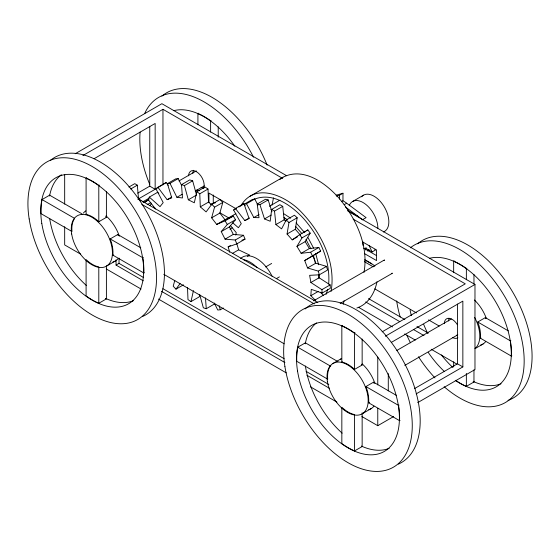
<?xml version="1.0" encoding="UTF-8"?>
<svg xmlns="http://www.w3.org/2000/svg" width="560" height="560" viewBox="0 0 560 560"><rect width="100%" height="100%" fill="white"/><g stroke="black" fill="none" stroke-linecap="round" stroke-linejoin="round"><path stroke-width="0.84" d="M284.676 219.114L284.697 218.12M319.207 275.156L318.906 278.138M315.707 300.622L310.835 295.701L311.283 289.359L322.119 293.069L330.344 288.316L330.141 284.893L319.102 277.767L318.542 274.575M328.678 284.032C330.547 259.868 319.256 236.327 303.576 218.526C291.515 205.366 272.552 191.688 254.114 199.325M286.027 221.263L284.137 219.835L282.744 206.367L279.881 204.694L271.656 209.447L270.179 221.249L264.502 218.932L259.938 204.666L257.194 204.043L259.014 217.693L253.834 217.553L246.505 203.763L244.132 204.246L249.081 218.519L244.86 220.57L235.417 208.474L233.618 210.021L241.269 223.664L238.385 227.717L232.708 222.782M272.069 205.051L273.49 197.883M297.451 236.859L292.222 239.883L287.063 234.01L288.96 222.53L297.185 217.777L294.448 215.208L286.223 219.961L281.582 228.872L275.912 224.588L274.519 211.113L271.656 209.447M287.063 234.01L295.288 229.257L297.185 217.777M344.05 300.769L343.217 304.269M376.95 281.778C374.864 292.971 368.165 304.269 356.839 308.021M211.75 204.911L208.516 202.104L208.005 189.042L205.016 187.005L196.798 191.751L194.313 202.783L188.328 199.787L184.429 185.577L181.503 184.66L182.476 197.953L176.904 197.316L169.995 183.344L167.419 183.631L171.752 197.897L167.146 199.675L157.906 187.313L155.925 188.783L163.198 202.615L160.006 206.64L149.331 197.092L148.155 199.598L155.54 208.971M187.509 287.399L187.985 299.593L190.974 301.623L193.452 290.598M199.584 295.183L199.199 296.877L190.974 301.623M331.093 291.382C336.07 262.241 321.37 232.939 301.574 212.324C286.951 196.637 256.228 181.398 241.311 205.009M363.993 272.391C368.816 245.644 356.139 218.645 339.304 198.52C325.969 183.232 303.625 166.663 282.933 177.247L250.033 196.238M235.711 235.095L236.264 232.652L230.363 225.449M327.74 289.282L326.389 293.531M174.783 280.469L173.208 286.195L175.966 289.149L183.442 284.837M229.719 252.28L228.158 246.876L236.803 243.88L245.028 239.134L243.488 235.27L235.263 240.023L225.078 239.148L221.235 231.609L229.46 226.856L235.543 219.695L233.282 216.111L225.057 220.857L216.713 224.434L211.631 217.819L214.564 207.186L222.789 202.433L220.031 199.479L211.806 204.232L206.115 211.904L200.291 206.85L199.78 193.788L196.798 191.751M211.631 217.819L219.856 213.066L222.789 202.433M326.025 294.406L326.207 293.972M240.751 205.968L241.024 205.485M322.119 293.069L321.916 289.646L310.877 282.513L309.624 275.331L319.326 274.806L327.551 270.06L326.515 266.371L318.29 271.117L307.545 267.953L304.696 260.561L320.628 251.104L318.85 247.478L310.625 252.231L301.14 253.309L296.947 246.365L301.98 237.895L310.205 233.149L307.839 229.908L299.614 234.654L292.222 239.883M296.947 246.365L305.172 241.619L310.205 233.149M150.01 205.597L151.515 203.455M175.966 289.149L180.103 283.57M221.235 231.609L227.318 224.448L235.543 219.695M241.843 205.275L243.642 203.728L245.217 205.744M279.65 179.599L282.933 177.247M168.182 185.311L166.131 182.56L155.925 188.783M303.807 232.757L305.151 231.805M306.495 230.86L307.839 229.908M144.753 202.356L148.89 199.682M225.988 219.814L227.36 218.925M304.696 260.561L320.628 251.104M75.229 153.727L161.882 103.698L286.664 175.742M82.873 155.54L162.96 109.305L282.674 178.416M94.143 158.683L155.155 123.459L155.155 189.273L137.83 199.269M42.028 199.57L74.648 218.4A29.099 16.8 60 0 0 71.967 231.518L41.02 213.654A72.751 42.007 60 0 1 42.028 199.57L49.63 195.181L81.515 213.584M106.4 191.387L106.4 217.35L98.798 221.739A29.099 16.8 60 0 0 86.093 214.389L86.093 178.045L86.569 177.772M197.918 124.733L197.918 113.484L198.394 113.211M98.798 221.739L98.798 185.388L99.267 185.115M210.616 132.083L210.616 120.827L211.092 120.554M81.781 214.284L82.25 214.011M128.898 187.04L134.764 183.659L137.333 185.178L138.502 198.527L140.938 200.886M86.093 214.389L86.569 214.116M130.739 188.986L137.333 185.178M137.711 193.116L149.758 186.158L155.155 189.273M157.906 187.313L166.131 182.56M167.419 183.631L175.644 178.885L178.22 178.591L181.678 185.584M169.995 183.344L178.22 178.591M149.331 197.092L157.556 192.346L158.816 193.466M142.695 201.873L149.492 197.946M178.969 180.929L196.35 170.898M143.626 202.573L148.757 199.612M181.503 184.66L189.728 179.907L192.654 180.824L196.322 194.201M147.154 204.694L150.822 202.58M184.429 185.577L192.654 180.824M167.146 199.675L171.633 197.085M176.904 197.316L182.14 194.292M144.284 272.72L143.808 272.993L112.861 255.129A29.099 16.8 60 0 0 110.18 238.917L117.782 234.528L140.763 247.793M195.237 191.093L204.302 185.857M188.328 199.787L196.553 195.041M199.78 193.788L208.005 189.042M112.861 255.129L113.337 254.856M200.291 206.85L208.516 202.104M210.392 204.589L212.548 203.343M106.82 265.923L115.759 260.757M116.053 259.84L116.053 265.083L119.035 263.368L143.269 277.354M110.18 238.917L142.8 257.747L143.276 257.474M235.417 208.474L243.642 203.728M233.618 210.021L236.614 208.292M238.854 206.997L240.352 206.136M244.132 204.246L252.357 199.493L254.73 199.01L257.985 205.142M246.505 203.763L254.73 199.01M216.713 224.434L224.938 219.688L233.282 216.111M227.661 218.393L235.886 213.647M225.862 219.695L228.018 218.449M257.194 204.043L265.419 199.297L268.163 199.92L271.964 211.806M259.938 204.666L268.163 199.92M98.798 303.275L98.798 266.924A29.099 16.8 60 0 1 86.093 259.609L86.093 295.953A72.751 42.007 60 0 0 98.798 303.275L106.4 298.886L106.4 265.993M229.908 229.18L232.148 227.885M244.86 220.57L249.347 217.98M269.437 206.269L279.909 200.228M253.834 217.553L259.07 214.536M225.078 239.148L233.303 234.395L243.488 235.27M274.519 211.113L282.744 206.367M264.502 218.932L271.229 215.047M228.158 246.876L230.398 245.581M275.912 224.588L284.137 219.835M232.631 253.302L238.616 249.844L249.641 255.08L247.394 256.382M336.42 196.147L339.409 195.286L342.972 193.228L342.972 200.781A37.002 21.364 60 0 1 346.675 203.224L366.1 217.644L362.264 219.856M341.411 201.684L342.972 200.781M344.218 204.638L346.675 203.224M352.597 201.502L363.566 195.167M265.622 266.938L271.649 263.459M301.14 253.309L309.365 248.563L318.85 247.478M199.668 294.427L203.343 307.804L206.269 308.721L214.494 303.975M214.319 303.051L217.777 310.037L220.353 309.75L223.342 308.021M276.388 278.628L279.405 276.892M307.545 267.953L315.77 263.207L326.515 266.371M365.519 250.005A37.002 21.364 60 0 0 365.568 248.157L366.24 247.772M310.877 282.513L319.102 277.767M367.535 250.992L368.872 250.222A37.002 21.364 60 0 0 368.963 249.473M365.568 248.157L372.113 251.937L375.676 249.879L374.857 249.403M364.567 261.135L365.743 260.463L374.997 265.804L373.24 266.819L364.693 261.884M310.835 295.701L318.311 291.382M321.916 289.646L330.141 284.893M313.558 300.86L384.37 259.98M340.144 303.422L392.126 273.413M330.869 365.778L330.393 366.051A29.099 16.8 60 0 0 327.712 379.176L296.765 361.305A72.751 42.007 60 0 1 297.773 347.221L305.375 342.832L337.995 361.662M362.145 339.038L362.145 365.008L354.536 369.397A29.099 16.8 60 0 0 341.838 362.04L341.838 325.696L342.314 325.423M453.663 272.384L453.663 261.142L454.132 260.862M354.536 369.397L354.536 333.039L355.012 332.766M466.361 279.734L466.361 268.478L466.837 268.205M382.158 331.821L465.269 283.836L353.136 219.1M332.626 363.678L341.572 358.519A29.099 16.8 60 0 0 340.291 359.506M385.308 336.231L474.978 284.459L474.978 369.572L417.704 402.633M341.838 362.04L342.314 361.767M391.3 342.419L462.854 301.112L462.854 366.919L416.157 393.883M396.837 350.455L451.367 318.969M400.029 420.378L399.553 420.651L368.606 402.78A29.099 16.8 60 0 0 365.925 386.568L373.527 382.179L396.508 395.444M511.847 355.817L511.371 356.09L480.431 338.226A29.099 16.8 60 0 0 477.75 322.007L485.352 317.618L508.333 330.883M404.789 365.414L457.807 334.803M368.606 402.78L369.558 402.234M480.431 338.226L480.9 337.946M362.565 413.574L371.504 408.408M474.922 348.705L483.112 343.973M414.526 388.591L457.457 363.804L462.854 366.919M365.925 386.568L398.545 405.398L399.021 405.125M477.75 322.007L510.37 340.837L510.839 340.564M361.886 416.521L377.769 425.691L393.596 416.556M354.536 450.926L354.536 414.575A29.099 16.8 60 0 1 341.838 407.267L341.838 443.604A72.751 42.007 60 0 0 354.536 450.926L362.145 446.537L362.145 412.783M456.029 380.688A72.751 42.007 60 0 0 466.361 386.372L473.963 381.976L473.963 369.859M241.885 240.219L245.028 239.134M336.105 195.209L342.972 193.228M270.879 209.65L271.705 209.727M370.552 263.515L371.812 263.711L364.728 259.623M153.349 206.976L154.819 207.753M283.724 213.696L290.668 218.19M283.962 217.623L287.525 219.765M347.697 210.434L358.197 216.496M347.921 211.106L474.978 284.459M362.355 241.78L376.558 249.977L376.558 260.582L364.602 253.68M363.685 248.171L376.39 255.507M235.452 208.404L208.943 193.102L208.943 202.713M374.787 288.855L416.437 312.9M428.554 319.893L439.159 326.018M220.073 212.898L229.166 218.148M368.501 298.592L404.852 319.578M416.969 326.571L428.323 333.13M365.701 301.959L399.777 321.629M413.413 329.504L424.011 335.622M358.442 307.265L392.532 326.949M404.656 333.949L415.261 340.074M431.172 349.258L456.932 364.133M138.208 198.835L317.772 302.505M141.813 204.358L314.244 303.905M297.773 347.221L330.393 366.051M163.758 274.281L284.165 343.798M162.953 288.722L284.123 358.68M306.082 371.357L328.797 384.475M116.053 265.083L143.318 280.826M161.49 291.319L284.928 362.586M306.887 375.263L329.602 388.381M80.556 254.1L64.673 244.93L64.673 226.688M106.274 268.94L141.057 289.03M158.452 299.068L286.265 372.862M310.464 386.834L336.931 402.115M345.534 207.081L362.53 219.702M286.223 219.961L288.96 222.53M296.086 222.852L304.451 232.407M295.526 226.317L302.078 233.779M320.278 292.187L323.323 295.26M211.806 204.232L214.564 207.186M295.288 229.257L300.447 235.137M219.856 213.066L224.938 219.688M299.614 234.654L301.98 237.895M225.057 220.857L227.318 224.448M308.098 237.762L313.558 248.087M305.998 239.47L310.905 248.801M305.172 241.619L309.365 248.563M229.46 226.856L233.303 234.395M310.625 252.231L312.41 255.857M369.166 245.7L372.113 251.937M235.263 240.023L236.803 243.88M312.921 255.808L315.77 263.207M315.658 253.365L318.612 264.74M313.418 255.451L314.909 261.058M219.142 305.788L220.353 309.75M236.824 243.67L238.616 249.844M318.29 271.117L319.326 274.806M315.091 261.975L315.266 262.885M205.478 297.92L206.269 308.721M473.963 274.477L473.963 283.997M466.361 373.387L466.361 386.372M457.457 304.059L457.457 363.804M453.663 361.739L453.663 366.933M388.283 373.604L388.283 390.922M377.769 357.084L377.769 384.874M377.769 408.324L377.769 425.691M362.936 242.025L362.936 245.294M339.409 195.286L339.409 199.066M218.225 126.826L218.225 137.214M213.262 194.985L213.262 203.721M162.96 109.305L162.96 184.856M149.758 126.406L149.758 186.158M119.035 258.125L119.035 263.368M64.673 174.58L64.673 204.113M349.3 205.394A20.937 12.089 60 0 1 365.841 204.442A20.937 12.089 60 0 1 377.874 228.179M361.641 196.791A20.937 12.089 60 0 1 383.95 206.332A20.937 12.089 60 0 1 383.369 231.959M240.646 258.559A27.839 16.072 60 0 1 272.041 276.199M243.67 259.672A27.839 16.072 60 0 1 256.949 267.505M50.638 160.209A90.944 52.507 60 0 1 144.942 208.803A90.944 52.507 60 0 1 142.604 316.463M133.413 300.706A72.751 42.007 60 0 1 105.812 298.508M86.401 285.509A72.751 42.007 60 0 1 49.637 218.365M49.7 195.37A72.751 42.007 60 0 1 61.39 174.741M86.093 178.045A72.751 42.007 60 0 1 98.798 185.388M142.8 257.747A72.751 42.007 60 0 1 143.808 272.993M106.4 298.886A72.751 42.007 60 0 1 105.609 298.536M49.476 195.993A72.751 42.007 60 0 1 49.63 195.181M118.202 258.531A29.099 16.8 60 0 1 112.938 262.003M83.384 213.094A29.099 16.8 60 0 1 85.827 210.861M106.029 215.859A29.099 16.8 60 0 1 119.336 236.215M105.637 216.643A29.099 16.8 60 0 1 106.4 217.35M117.782 234.528A29.099 16.8 60 0 1 118.181 235.571M161.889 96.152A90.944 52.507 60 0 1 267.141 165.13M149.618 184.1A90.944 52.507 60 0 1 140.112 132.055M144.627 113.624A90.944 52.507 60 0 1 253.533 157.164M173.754 110.677A72.751 42.007 60 0 1 234.794 146.174M197.918 113.484A72.751 42.007 60 0 1 210.616 120.827M215.614 202.727A29.099 16.8 60 0 1 214.067 203.021M417.634 243.803A90.944 52.507 60 0 1 513.247 292.992A90.944 52.507 60 0 1 508.032 400.386M410.375 247.828A90.944 52.507 60 0 1 493.15 279.489A90.944 52.507 60 0 1 519.204 386.68A90.944 52.507 60 0 1 444.143 386.729M434.987 377.909A90.944 52.507 60 0 1 418.495 356.769M410.452 342.804A90.944 52.507 60 0 1 406.959 335.461M400.183 316.995A90.944 52.507 60 0 1 396.648 300.923M501.053 383.754A72.751 42.007 60 0 1 473.459 381.563M452.774 367.395A72.751 42.007 60 0 1 441.322 354.914M427.658 333.27A72.751 42.007 60 0 1 423.696 324.408M429.499 258.328A72.751 42.007 60 0 1 509.432 336.518A72.751 42.007 60 0 1 455.28 380.324M444.227 371.371A72.751 42.007 60 0 1 428.302 352.492M411.376 315.651A72.751 42.007 60 0 1 410.081 310.023M473.963 381.976A72.751 42.007 60 0 1 473.179 381.633M453.663 261.142A72.751 42.007 60 0 1 466.361 268.478M510.37 340.837A72.751 42.007 60 0 1 511.371 356.09M485.555 341.747A29.099 16.8 60 0 1 480.298 345.219M474.404 299.999A29.099 16.8 60 0 1 486.255 318.192M474.656 317.415A29.099 16.8 60 0 1 475.454 348.145M485.352 317.618A29.099 16.8 60 0 1 485.751 318.668M305.102 308.966A90.944 52.507 60 0 1 399.945 355.208A90.944 52.507 60 0 1 398.349 464.121M389.158 448.357A72.751 42.007 60 0 1 361.557 446.166M342.146 433.16A72.751 42.007 60 0 1 305.382 366.016M305.298 343.805A72.751 42.007 60 0 1 316.498 322.889M341.838 325.696A72.751 42.007 60 0 1 354.536 333.039M398.545 405.398A72.751 42.007 60 0 1 399.553 420.651M362.145 446.537A72.751 42.007 60 0 1 361.354 446.187M305.221 343.644A72.751 42.007 60 0 1 305.375 342.832M373.947 406.182A29.099 16.8 60 0 1 368.683 409.654M362.285 363.965A29.099 16.8 60 0 1 374.864 383.25M361.382 364.294A29.099 16.8 60 0 1 362.145 365.008M373.527 382.179A29.099 16.8 60 0 1 373.926 383.229M392.455 273.175A7.756 4.48 60 0 1 391.517 273.343M384.132 260.54A7.756 4.48 60 0 1 384.412 260.148M457.555 335.384A11.025 6.363 60 0 1 456.862 335.062M448.63 320.992A11.025 6.363 60 0 1 449.05 318.64M457.849 337.722A11.025 6.363 60 0 1 452.543 337.554M444.318 323.484A11.025 6.363 60 0 1 449.106 318.269A11.025 6.363 60 0 1 457.387 324.73M203.889 188.23A11.025 6.363 60 0 1 201.117 187.411M192.892 173.341A11.025 6.363 60 0 1 193.606 170.303M199.577 190.722A11.025 6.363 60 0 1 196.798 189.903M188.573 175.826A11.025 6.363 60 0 1 197.792 172.634A11.025 6.363 60 0 1 203.735 187.845M29.176 218.953A90.944 52.507 60 0 0 134.694 321.034A90.944 52.507 60 0 0 112.805 182.294A90.944 52.507 60 0 0 29.176 218.953M41.783 223.314A72.751 42.007 60 0 0 126.203 304.976A72.751 42.007 60 0 0 108.689 193.984A72.751 42.007 60 0 0 41.783 223.314M71.673 233.996A29.099 16.8 60 0 0 105.441 266.665A29.099 16.8 60 0 0 98.434 222.264A29.099 16.8 60 0 0 71.673 233.996M284.914 366.604A90.944 52.507 60 0 0 390.439 468.685A90.944 52.507 60 0 0 368.543 329.945A90.944 52.507 60 0 0 284.914 366.604M297.528 370.965A72.751 42.007 60 0 0 381.948 452.634A72.751 42.007 60 0 0 364.427 341.635A72.751 42.007 60 0 0 297.528 370.965M327.418 381.647A29.099 16.8 60 0 0 361.186 414.316A29.099 16.8 60 0 0 354.179 369.915A29.099 16.8 60 0 0 327.418 381.647"/></g></svg>
